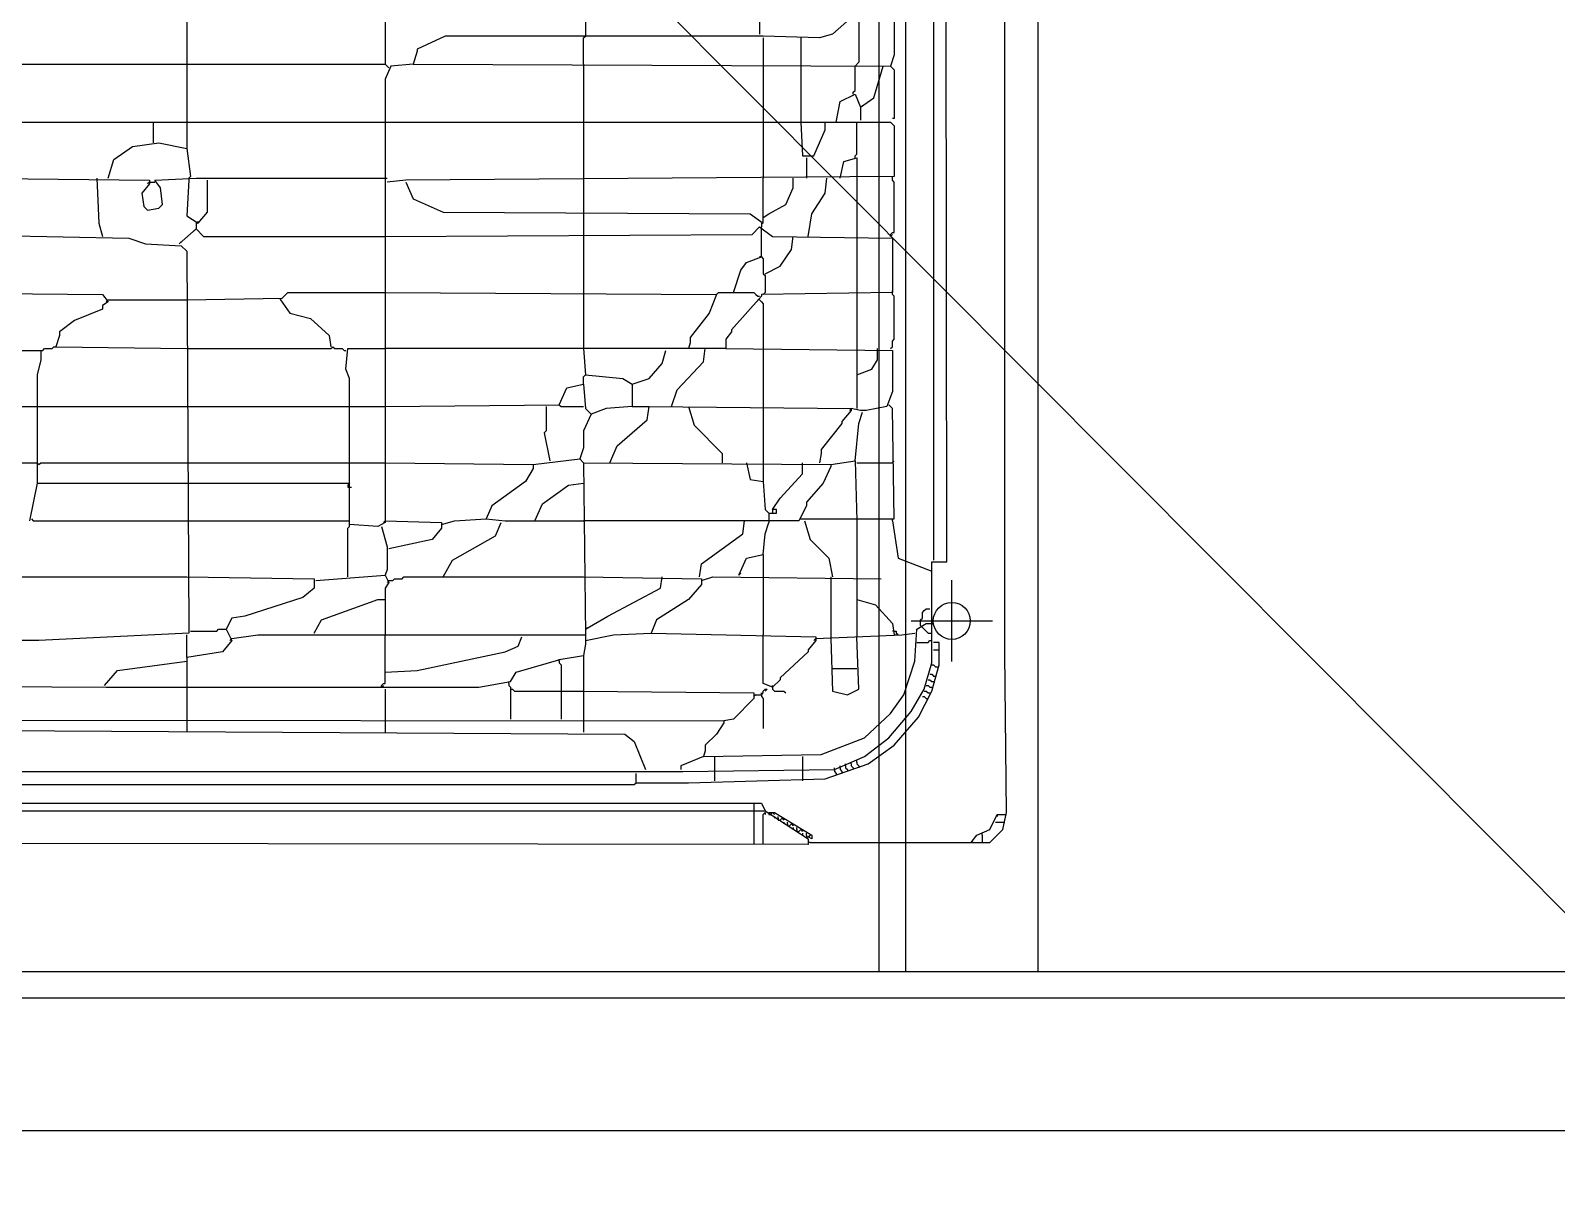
# Model space of a CAD drawing. Extents: x 4511820 to 5180432, y -1526536 to -944957.
# Drawn here: x 5147724 to 5148300, y -1028993 to -1028558 of the extents above; entities that cross this region are included whole.
import ezdxf

# ---------------------------------------------------------------- set-up
doc = ezdxf.new("R2010")
doc.units = 0
doc.header["$MEASUREMENT"] = 0
doc.layers.add('POZEMOK', color=7, linetype='CONTINUOUS')
doc.layers.add('ZZ-chladenie', color=133, linetype='CONTINUOUS')

msp = doc.modelspace()

# ---------------------------------------------------------------- linework, layer by layer
at = {"layer": 'POZEMOK'}
msp.add_line((5149565.898, -1030158.886), (5143002.5, -1023568.172), dxfattribs=at)
at = {"layer": 'ZZ-chladenie'}
for p, q in [((5148044.716, -1028913.604), (5148044.716, -1026664.74)), ((5148054.716, -1028913.604), (5148054.716, -1026664.74)), ((5148104.716, -1028913.604), (5148104.716, -1026664.74)), ((5148092.09, -1028790.602), (5148092.09, -1028006.265)), ((5148065.239, -1028103.778), (5148065.239, -1028758.098)), ((5148070.185, -1028758.805), (5148069.479, -1028103.071)), ((5147783.302, -1028550.355), (5147783.302, -1028570.847)), ((5147858.203, -1028550.355), (5147858.203, -1028570.847)), ((5147999.524, -1028550.355), (5147999.524, -1028559.541)), ((5147933.809, -1028551.061), (5147933.809, -1028560.248)), ((5148033.441, -1028553.888), (5148027.082, -1028559.541)), ((5148036.975, -1028553.888), (5148036.975, -1028570.14)), ((5148050.4, -1028551.061), (5148050.4, -1028567.314)), ((5147880.814, -1028560.248), (5147870.214, -1028565.194)), ((5148000.937, -1028560.248), (5147880.814, -1028560.248)), ((5147933.103, -1028560.954), (5147933.809, -1028560.248)), ((5147933.103, -1028570.847), (5147933.103, -1028560.954)), ((5148022.136, -1028560.954), (5148000.937, -1028560.248)), ((5148000.937, -1028560.954), (5148000.937, -1028570.847)), ((5148015.07, -1028560.954), (5148015.07, -1028570.847)), ((5148027.082, -1028559.541), (5148022.136, -1028560.954)), ((5147870.214, -1028565.9), (5147868.801, -1028570.847)), ((5147870.214, -1028565.194), (5147870.214, -1028565.9)), ((5148050.4, -1028567.314), (5148048.987, -1028571.553)), ((5147632.794, -1028570.847), (5147858.203, -1028570.847)), ((5147783.302, -1028570.847), (5147783.302, -1028592.752)), ((5147858.203, -1028570.847), (5147858.909, -1028571.553)), ((5147860.322, -1028571.553), (5147858.203, -1028576.5)), ((5147858.909, -1028571.553), (5147859.616, -1028572.26)), ((5147868.801, -1028570.847), (5147860.322, -1028571.553)), ((5147868.801, -1028570.847), (5148048.987, -1028571.553)), ((5147933.103, -1028570.847), (5147933.103, -1028592.752)), ((5148000.937, -1028570.847), (5148000.937, -1028592.752)), ((5148015.07, -1028570.847), (5148015.07, -1028592.752)), ((5148036.975, -1028570.14), (5148035.561, -1028571.553)), ((5148035.561, -1028580.739), (5148035.561, -1028571.553)), ((5148042.627, -1028583.566), (5148046.161, -1028571.553)), ((5148048.987, -1028571.553), (5148050.4, -1028572.966)), ((5148050.4, -1028572.966), (5148050.4, -1028591.338)), ((5147858.203, -1028576.5), (5147858.203, -1028743.966)), ((5148028.495, -1028592.752), (5148029.909, -1028584.979)), ((5148029.909, -1028584.979), (5148035.561, -1028582.152)), ((5148034.855, -1028581.446), (5148035.561, -1028580.739)), ((5148034.855, -1028582.152), (5148034.855, -1028581.446)), ((5148035.561, -1028582.152), (5148037.681, -1028587.099)), ((5148037.681, -1028587.099), (5148042.627, -1028583.566)), ((5148037.681, -1028587.099), (5148038.388, -1028586.392)), ((5148037.681, -1028587.099), (5148037.681, -1028592.045)), ((5148050.4, -1028591.338), (5148049.693, -1028591.338)), ((5147685.79, -1028592.752), (5147858.203, -1028592.752)), ((5147770.583, -1028592.752), (5147770.583, -1028600.525)), ((5147783.302, -1028592.752), (5147783.302, -1028602.644)), ((5147858.203, -1028592.752), (5148048.987, -1028592.752)), ((5147933.103, -1028592.752), (5147933.103, -1028613.95)), ((5148000.937, -1028592.752), (5148000.937, -1028613.95)), ((5148015.07, -1028592.752), (5148015.776, -1028605.47)), ((5148020.016, -1028605.47), (5148024.255, -1028595.578)), ((5148024.255, -1028595.578), (5148024.255, -1028592.752)), ((5148036.268, -1028604.764), (5148036.268, -1028592.752)), ((5148048.987, -1028592.752), (5148050.4, -1028594.165)), ((5148050.4, -1028594.165), (5148050.4, -1028613.243)), ((5147755.744, -1028606.884), (5147762.81, -1028601.938)), ((5147762.81, -1028601.938), (5147772.703, -1028600.525)), ((5147772.703, -1028600.525), (5147783.302, -1028602.644)), ((5147783.302, -1028602.644), (5147784.715, -1028613.243)), ((5147753.624, -1028613.95), (5147755.744, -1028606.884)), ((5148015.776, -1028605.47), (5148020.016, -1028605.47)), ((5148017.189, -1028606.177), (5148017.189, -1028613.95)), ((5148029.909, -1028613.95), (5148031.322, -1028607.591)), ((5148031.322, -1028607.591), (5148036.268, -1028606.177)), ((5148035.561, -1028605.47), (5148036.268, -1028604.764)), ((5148035.561, -1028606.177), (5148035.561, -1028605.47)), ((5148036.268, -1028606.177), (5148036.268, -1028613.95)), ((5147708.401, -1028613.95), (5147769.169, -1028614.657)), ((5147749.385, -1028613.95), (5147750.091, -1028630.909)), ((5147771.289, -1028614.657), (5147786.835, -1028613.95)), ((5147784.715, -1028613.243), (5147784.008, -1028613.95)), ((5147784.008, -1028613.95), (5147784.008, -1028614.657)), ((5147786.835, -1028613.95), (5147858.909, -1028613.95)), ((5148050.4, -1028613.243), (5147865.975, -1028614.657)), ((5147933.103, -1028613.95), (5147933.103, -1028627.375)), ((5148000.937, -1028630.909), (5148000.937, -1028613.95)), ((5148012.243, -1028617.483), (5148012.243, -1028613.95)), ((5148024.255, -1028619.603), (5148024.962, -1028613.95)), ((5148036.268, -1028613.95), (5148036.268, -1028635.855)), ((5148049.693, -1028613.95), (5148049.693, -1028613.243)), ((5148049.693, -1028614.657), (5148049.693, -1028613.95)), ((5147769.169, -1028616.07), (5147766.343, -1028619.603)), ((5147766.343, -1028619.603), (5147767.05, -1028624.549)), ((5147769.169, -1028615.363), (5147768.463, -1028616.07)), ((5147769.169, -1028614.657), (5147769.169, -1028616.07)), ((5147769.169, -1028615.363), (5147771.289, -1028615.363)), ((5147773.409, -1028617.483), (5147771.289, -1028614.657)), ((5147774.116, -1028623.843), (5147773.409, -1028617.483)), ((5147784.008, -1028614.657), (5147783.302, -1028628.082)), ((5147791.074, -1028626.669), (5147791.074, -1028614.657)), ((5147865.975, -1028614.657), (5147858.909, -1028615.363)), ((5147865.975, -1028615.363), (5147868.801, -1028621.722)), ((5148009.417, -1028623.843), (5148012.243, -1028617.483)), ((5148019.309, -1028627.375), (5148024.255, -1028619.603)), ((5148050.4, -1028615.363), (5148049.693, -1028614.657)), ((5148050.4, -1028634.442), (5148050.4, -1028615.363)), ((5147767.05, -1028624.549), (5147768.463, -1028625.962)), ((5147768.463, -1028625.962), (5147772.703, -1028625.256)), ((5147772.703, -1028625.256), (5147774.116, -1028623.843)), ((5147868.801, -1028621.722), (5147880.107, -1028626.669)), ((5148003.057, -1028627.375), (5148009.417, -1028623.843)), ((5147750.091, -1028630.909), (5147751.504, -1028635.855)), ((5147783.302, -1028628.082), (5147787.542, -1028630.909)), ((5147786.835, -1028630.909), (5147787.542, -1028630.202)), ((5147786.835, -1028630.909), (5147786.835, -1028633.028)), ((5147787.542, -1028630.909), (5147791.074, -1028626.669)), ((5147880.107, -1028626.669), (5147995.991, -1028627.375)), ((5147933.103, -1028627.375), (5147933.103, -1028635.855)), ((5147995.991, -1028627.375), (5148000.937, -1028630.909)), ((5148000.231, -1028630.909), (5148000.231, -1028632.322)), ((5148000.937, -1028628.788), (5148003.057, -1028627.375)), ((5148017.896, -1028635.855), (5148019.309, -1028627.375)), ((5147692.855, -1028635.148), (5147761.397, -1028636.561)), ((5147761.397, -1028636.561), (5147767.756, -1028638.681)), ((5147780.476, -1028638.681), (5147786.835, -1028633.028)), ((5147786.835, -1028633.028), (5147786.128, -1028633.735)), ((5147786.835, -1028633.028), (5147789.661, -1028635.855)), ((5147789.661, -1028635.855), (5147858.203, -1028635.855)), ((5147858.203, -1028635.855), (5147996.698, -1028635.148)), ((5147933.103, -1028635.855), (5147933.103, -1028657.053)), ((5147996.698, -1028635.148), (5147999.524, -1028632.322)), ((5147999.524, -1028632.322), (5148004.47, -1028635.855)), ((5148000.231, -1028643.627), (5148000.231, -1028632.322)), ((5148004.47, -1028635.855), (5148049.693, -1028636.561)), ((5148011.536, -1028640.801), (5148012.243, -1028635.855)), ((5148036.268, -1028635.855), (5148036.268, -1028657.053)), ((5148048.987, -1028635.148), (5148049.693, -1028634.442)), ((5148048.987, -1028635.855), (5148049.693, -1028635.148)), ((5148048.987, -1028635.855), (5148048.987, -1028635.148)), ((5148049.693, -1028634.442), (5148050.4, -1028634.442)), ((5148049.693, -1028636.561), (5148049.693, -1028657.053)), ((5147767.756, -1028638.681), (5147781.182, -1028639.388)), ((5147780.476, -1028638.681), (5147781.182, -1028637.975)), ((5147781.182, -1028639.388), (5147783.302, -1028641.508)), ((5147783.302, -1028641.508), (5147784.008, -1028784.242)), ((5148007.297, -1028647.161), (5148011.536, -1028640.801)), ((5147989.632, -1028657.053), (5147992.458, -1028648.574)), ((5147992.458, -1028648.574), (5147994.578, -1028645.747)), ((5147994.578, -1028645.747), (5148000.231, -1028643.627)), ((5148000.231, -1028643.627), (5147999.524, -1028643.627)), ((5148000.231, -1028643.627), (5148000.937, -1028644.334)), ((5148000.937, -1028644.334), (5148000.937, -1028649.987)), ((5148001.644, -1028649.987), (5148007.297, -1028647.161)), ((5148000.937, -1028649.987), (5148001.644, -1028650.693)), ((5148001.644, -1028650.693), (5148001.644, -1028657.053)), ((5147673.777, -1028657.053), (5147751.504, -1028657.76)), ((5147751.504, -1028657.76), (5147753.624, -1028660.586)), ((5147753.624, -1028659.879), (5147752.917, -1028660.586)), ((5147753.624, -1028659.879), (5147783.302, -1028659.879)), ((5147783.302, -1028659.879), (5147819.339, -1028659.173)), ((5147818.632, -1028659.879), (5147818.632, -1028659.173)), ((5147818.632, -1028659.879), (5147822.165, -1028664.826)), ((5147819.339, -1028659.173), (5147821.459, -1028657.053)), ((5147821.459, -1028657.053), (5147858.203, -1028657.053)), ((5147858.203, -1028657.053), (5147983.272, -1028657.76)), ((5147933.103, -1028657.053), (5147933.103, -1028678.252)), ((5147983.272, -1028657.76), (5147980.446, -1028664.826)), ((5147983.272, -1028657.76), (5147983.979, -1028657.053)), ((5147983.979, -1028657.053), (5147997.405, -1028657.053)), ((5148000.231, -1028658.466), (5147988.925, -1028671.185)), ((5147997.405, -1028657.053), (5147998.111, -1028657.76)), ((5147998.111, -1028657.76), (5147998.818, -1028658.466)), ((5147998.818, -1028658.466), (5147999.524, -1028658.466)), ((5147999.524, -1028659.879), (5147998.818, -1028659.879)), ((5147999.524, -1028659.879), (5148000.231, -1028660.586)), ((5148049.693, -1028657.053), (5148000.231, -1028657.76)), ((5148000.231, -1028657.76), (5148000.231, -1028658.466)), ((5148001.644, -1028657.053), (5148000.937, -1028657.76)), ((5148036.268, -1028657.053), (5148036.268, -1028678.252)), ((5148049.693, -1028657.053), (5148049.693, -1028656.347)), ((5148049.693, -1028657.76), (5148049.693, -1028657.053)), ((5148050.4, -1028658.466), (5148049.693, -1028657.76)), ((5148050.4, -1028674.718), (5148050.4, -1028658.466)), ((5147751.504, -1028663.413), (5147740.905, -1028667.652)), ((5147753.624, -1028660.586), (5147751.504, -1028662)), ((5147751.504, -1028662), (5147751.504, -1028663.413)), ((5147822.165, -1028664.826), (5147829.938, -1028666.945)), ((5147980.446, -1028664.826), (5147973.38, -1028674.012)), ((5148000.231, -1028660.586), (5148000.937, -1028661.293)), ((5148000.937, -1028661.293), (5148000.937, -1028678.252)), ((5147740.905, -1028667.652), (5147735.252, -1028671.892)), ((5147735.252, -1028671.892), (5147735.252, -1028673.305)), ((5147829.938, -1028666.945), (5147837.004, -1028673.305)), ((5147988.925, -1028671.892), (5147986.805, -1028674.718)), ((5147988.925, -1028671.185), (5147988.925, -1028671.892)), ((5147732.426, -1028678.252), (5147733.133, -1028677.545)), ((5147733.133, -1028677.545), (5147733.839, -1028677.545)), ((5147735.252, -1028673.305), (5147733.839, -1028677.545)), ((5147733.839, -1028677.545), (5147783.302, -1028678.252)), ((5147837.004, -1028673.305), (5147837.711, -1028677.545)), ((5147837.711, -1028678.252), (5147838.417, -1028677.545)), ((5147838.417, -1028677.545), (5147839.124, -1028678.252)), ((5147973.38, -1028676.131), (5147972.673, -1028678.252)), ((5147973.38, -1028674.012), (5147973.38, -1028676.131)), ((5147986.805, -1028674.718), (5147986.805, -1028678.252)), ((5148048.987, -1028678.252), (5148049.693, -1028677.545)), ((5148049.693, -1028675.425), (5148050.4, -1028674.718)), ((5148049.693, -1028677.545), (5148049.693, -1028675.425)), ((5147379.827, -1028678.252), (5147728.186, -1028678.958)), ((5147728.186, -1028682.491), (5147726.773, -1028688.144)), ((5147728.186, -1028678.958), (5147728.893, -1028678.958)), ((5147728.186, -1028678.958), (5147728.186, -1028682.491)), ((5147728.893, -1028678.958), (5147729.599, -1028678.252)), ((5147729.599, -1028678.252), (5147732.426, -1028678.252)), ((5147783.302, -1028678.252), (5147837.711, -1028678.252)), ((5147839.124, -1028678.252), (5147841.95, -1028678.252)), ((5147841.95, -1028678.252), (5147842.657, -1028678.958)), ((5147842.657, -1028678.958), (5147843.364, -1028678.958)), ((5147843.364, -1028686.024), (5147844.07, -1028678.252)), ((5147844.07, -1028678.252), (5147858.203, -1028678.252)), ((5147986.805, -1028678.252), (5147858.203, -1028678.252)), ((5147933.103, -1028678.252), (5147933.809, -1028688.144)), ((5147962.78, -1028683.904), (5147964.193, -1028678.958)), ((5147968.434, -1028693.797), (5147978.326, -1028683.197)), ((5147978.326, -1028683.197), (5147979.032, -1028678.252)), ((5147986.805, -1028678.252), (5148049.693, -1028678.958)), ((5148000.937, -1028678.252), (5148000.937, -1028700.156)), ((5148036.268, -1028678.252), (5148036.268, -1028700.863)), ((5148041.92, -1028686.024), (5148044.041, -1028682.491)), ((5148044.041, -1028682.491), (5148044.041, -1028678.252)), ((5148049.693, -1028678.958), (5148049.693, -1028694.504)), ((5147726.773, -1028688.144), (5147726.773, -1028729.127)), ((5147844.777, -1028689.557), (5147843.364, -1028686.024)), ((5147933.103, -1028688.85), (5147933.809, -1028688.144)), ((5147933.103, -1028691.677), (5147933.103, -1028688.85)), ((5147933.809, -1028688.144), (5147947.941, -1028689.557)), ((5147957.834, -1028689.557), (5147962.78, -1028683.904)), ((5148036.268, -1028688.144), (5148041.92, -1028686.024)), ((5147844.777, -1028744.672), (5147844.777, -1028689.557)), ((5147923.917, -1028699.45), (5147926.743, -1028693.09)), ((5147926.743, -1028693.09), (5147933.103, -1028691.677)), ((5147933.103, -1028691.677), (5147933.809, -1028700.863)), ((5147947.941, -1028689.557), (5147951.475, -1028691.677)), ((5147951.475, -1028691.677), (5147957.834, -1028689.557)), ((5147951.475, -1028691.677), (5147951.475, -1028700.156)), ((5147966.314, -1028700.156), (5147968.434, -1028693.797)), ((5148049.693, -1028694.504), (5148047.574, -1028700.156)), ((5147708.401, -1028700.156), (5147726.773, -1028700.156)), ((5147726.773, -1028700.156), (5147783.302, -1028700.156)), ((5147783.302, -1028700.156), (5147844.777, -1028700.156)), ((5147844.777, -1028700.156), (5147858.203, -1028700.156)), ((5147858.203, -1028700.156), (5147923.917, -1028699.45)), ((5147918.971, -1028700.156), (5147918.971, -1028709.342)), ((5147923.917, -1028699.45), (5147924.623, -1028700.156)), ((5147924.623, -1028700.156), (5147933.103, -1028700.156)), ((5147951.475, -1028700.156), (5147941.582, -1028700.863)), ((5147951.475, -1028700.156), (5147957.834, -1028700.156)), ((5147957.127, -1028705.102), (5147957.834, -1028700.156)), ((5147957.834, -1028700.156), (5148034.148, -1028700.863)), ((5147972.673, -1028700.156), (5147974.793, -1028707.222)), ((5148000.937, -1028700.156), (5148000.937, -1028721.354)), ((5148047.574, -1028700.156), (5148039.801, -1028701.57)), ((5148049.693, -1028700.863), (5148048.28, -1028699.45)), ((5147935.93, -1028702.983), (5147933.103, -1028709.342)), ((5147933.809, -1028700.863), (5147935.93, -1028702.983)), ((5147941.582, -1028700.863), (5147935.93, -1028702.983)), ((5147945.822, -1028714.995), (5147957.127, -1028705.102)), ((5148030.615, -1028706.515), (5148022.842, -1028716.408)), ((5148034.148, -1028701.57), (5148030.615, -1028705.809)), ((5148030.615, -1028705.809), (5148030.615, -1028706.515)), ((5148034.148, -1028700.863), (5148033.441, -1028701.57)), ((5148037.681, -1028701.57), (5148034.148, -1028700.863)), ((5148034.148, -1028700.863), (5148034.148, -1028701.57)), ((5148035.561, -1028720.648), (5148036.975, -1028706.515)), ((5148036.975, -1028706.515), (5148038.388, -1028702.276)), ((5148039.801, -1028701.57), (5148037.681, -1028701.57)), ((5148050.4, -1028742.553), (5148049.693, -1028700.863)), ((5147918.971, -1028709.342), (5147918.264, -1028710.049)), ((5147918.264, -1028710.049), (5147920.384, -1028720.648)), ((5147933.103, -1028709.342), (5147933.103, -1028715.702)), ((5147974.793, -1028707.222), (5147985.392, -1028717.822)), ((5147933.103, -1028715.702), (5147931.69, -1028719.941)), ((5147942.996, -1028721.354), (5147945.822, -1028714.995)), ((5147985.392, -1028717.822), (5147985.392, -1028721.354)), ((5148022.842, -1028717.822), (5148022.136, -1028721.354)), ((5148022.842, -1028716.408), (5148022.842, -1028717.822)), ((5147706.988, -1028721.354), (5147726.773, -1028721.354)), ((5147726.773, -1028721.354), (5147727.48, -1028722.061)), ((5147727.48, -1028722.061), (5147728.186, -1028721.354)), ((5147728.186, -1028721.354), (5147783.302, -1028721.354)), ((5147783.302, -1028721.354), (5147844.777, -1028721.354)), ((5147844.777, -1028721.354), (5147858.203, -1028721.354)), ((5147858.203, -1028721.354), (5147914.025, -1028722.061)), ((5147914.025, -1028723.474), (5147911.198, -1028728.42)), ((5147914.025, -1028722.061), (5147931.69, -1028719.941)), ((5147914.025, -1028722.061), (5147914.025, -1028723.474)), ((5147931.69, -1028719.941), (5147933.103, -1028721.354)), ((5147933.103, -1028721.354), (5148026.375, -1028722.061)), ((5147933.103, -1028721.354), (5147933.809, -1028786.363)), ((5147994.578, -1028721.354), (5147995.991, -1028727.714)), ((5148000.937, -1028721.354), (5148000.937, -1028728.42)), ((5148015.776, -1028725.594), (5148015.776, -1028721.354)), ((5148026.375, -1028722.768), (5148023.549, -1028729.127)), ((5148026.375, -1028722.061), (5148035.561, -1028720.648)), ((5148026.375, -1028722.061), (5148026.375, -1028722.768)), ((5148035.561, -1028720.648), (5148036.268, -1028743.259)), ((5148036.268, -1028721.354), (5148049.693, -1028721.354)), ((5148049.693, -1028721.354), (5148050.4, -1028720.648)), ((5147726.773, -1028729.127), (5147723.946, -1028743.259)), ((5147726.773, -1028729.127), (5147783.302, -1028729.127)), ((5147783.302, -1028729.127), (5147844.777, -1028729.127)), ((5147844.777, -1028729.127), (5147844.07, -1028729.834)), ((5147911.198, -1028728.42), (5147898.479, -1028737.606)), ((5147927.45, -1028729.834), (5147933.103, -1028729.127)), ((5147995.991, -1028727.714), (5148000.937, -1028728.42)), ((5148000.937, -1028728.42), (5148001.644, -1028739.02)), ((5148007.297, -1028734.78), (5148015.776, -1028725.594)), ((5148023.549, -1028729.127), (5148017.189, -1028736.193)), ((5147844.07, -1028729.834), (5147844.07, -1028730.54)), ((5147844.07, -1028730.54), (5147844.777, -1028730.54)), ((5147844.777, -1028730.54), (5147845.483, -1028730.54)), ((5147917.557, -1028736.9), (5147927.45, -1028729.834)), ((5148004.47, -1028739.02), (5148007.297, -1028734.78)), ((5147898.479, -1028737.606), (5147896.359, -1028742.553)), ((5147914.731, -1028743.259), (5147917.557, -1028736.9)), ((5148001.644, -1028739.02), (5148003.057, -1028740.433)), ((5148003.057, -1028740.433), (5148005.884, -1028740.433)), ((5148003.057, -1028740.433), (5148003.057, -1028743.966)), ((5148004.47, -1028739.02), (5148004.47, -1028740.433)), ((5148005.884, -1028739.02), (5148004.47, -1028739.02)), ((5148005.884, -1028740.433), (5148005.884, -1028739.02)), ((5148017.189, -1028737.606), (5148014.363, -1028743.259)), ((5148017.189, -1028736.193), (5148017.189, -1028737.606)), ((5147724.653, -1028742.553), (5147725.36, -1028743.259)), ((5147725.36, -1028743.259), (5147783.302, -1028743.259)), ((5147783.302, -1028743.259), (5147844.777, -1028743.259)), ((5147844.07, -1028746.086), (5147844.777, -1028745.379)), ((5147844.07, -1028764.458), (5147844.07, -1028746.086)), ((5147844.777, -1028745.379), (5147844.777, -1028744.672)), ((5147855.376, -1028745.379), (5147844.777, -1028744.672)), ((5147858.203, -1028743.966), (5147855.376, -1028745.379)), ((5147856.789, -1028745.379), (5147858.909, -1028753.152)), ((5147858.203, -1028743.259), (5147857.496, -1028743.966)), ((5147858.203, -1028743.259), (5147879.4, -1028743.966)), ((5147879.4, -1028746.086), (5147875.868, -1028750.326)), ((5147879.4, -1028744.672), (5147884.347, -1028743.259)), ((5147879.4, -1028743.966), (5147879.4, -1028746.086)), ((5147884.347, -1028743.259), (5147896.359, -1028742.553)), ((5147896.359, -1028742.553), (5147903.425, -1028743.259)), ((5147899.892, -1028748.913), (5147902.012, -1028743.966)), ((5147903.425, -1028743.259), (5147933.103, -1028743.259)), ((5148014.363, -1028743.259), (5147933.103, -1028743.259)), ((5147993.165, -1028748.206), (5147993.871, -1028743.259)), ((5148001.644, -1028748.206), (5148003.057, -1028743.966)), ((5148015.07, -1028742.553), (5148050.4, -1028742.553)), ((5148016.483, -1028743.259), (5148018.602, -1028750.326)), ((5148036.268, -1028743.259), (5148036.268, -1028764.458)), ((5148049.693, -1028743.259), (5148049.693, -1028742.553)), ((5148049.693, -1028743.259), (5148051.814, -1028757.392)), ((5147875.868, -1028750.326), (5147859.616, -1028753.858)), ((5147883.64, -1028758.098), (5147899.892, -1028748.913)), ((5147977.619, -1028759.511), (5147993.165, -1028748.206)), ((5148000.937, -1028755.979), (5148001.644, -1028748.206)), ((5148018.602, -1028750.326), (5148025.669, -1028757.392)), ((5147858.909, -1028753.152), (5147858.909, -1028761.631)), ((5147880.107, -1028764.458), (5147883.64, -1028758.098)), ((5147991.752, -1028763.751), (5147994.578, -1028757.392)), ((5147994.578, -1028757.392), (5148000.937, -1028755.979)), ((5148000.937, -1028755.979), (5148000.937, -1028764.458)), ((5148025.669, -1028757.392), (5148027.082, -1028764.458)), ((5148051.814, -1028757.392), (5148064.532, -1028762.338)), ((5147832.057, -1028765.871), (5147858.203, -1028763.751)), ((5147858.909, -1028761.631), (5147858.203, -1028763.751)), ((5147858.203, -1028763.751), (5147859.616, -1028766.578)), ((5147976.913, -1028764.458), (5147977.619, -1028759.511)), ((5147991.752, -1028763.751), (5147992.458, -1028763.045)), ((5148064.532, -1028777.177), (5148064.532, -1028758.805)), ((5148064.532, -1028758.805), (5148066.652, -1028758.805)), ((5148066.652, -1028758.805), (5148070.185, -1028758.805)), ((5147708.401, -1028764.458), (5147783.302, -1028764.458)), ((5147783.302, -1028764.458), (5147831.351, -1028765.164)), ((5147831.351, -1028768.697), (5147827.112, -1028772.231)), ((5147831.351, -1028765.164), (5147831.351, -1028768.697)), ((5147859.616, -1028766.578), (5147858.203, -1028768.697)), ((5147858.203, -1028768.697), (5147858.203, -1028772.937)), ((5147859.616, -1028765.871), (5147858.909, -1028766.578)), ((5147859.616, -1028765.871), (5147861.029, -1028765.871)), ((5147861.029, -1028765.871), (5147861.735, -1028765.164)), ((5147861.735, -1028765.164), (5147864.562, -1028765.164)), ((5147864.562, -1028765.164), (5147865.269, -1028764.458)), ((5147865.269, -1028764.458), (5147933.103, -1028764.458)), ((5147933.103, -1028764.458), (5147977.619, -1028765.164)), ((5147942.289, -1028779.297), (5147962.074, -1028768.697)), ((5147962.074, -1028768.697), (5147962.78, -1028764.458)), ((5147977.619, -1028767.284), (5147972.673, -1028772.937)), ((5147977.619, -1028765.871), (5147981.859, -1028764.458)), ((5147977.619, -1028765.164), (5147977.619, -1028767.284)), ((5147981.859, -1028764.458), (5148045.454, -1028765.164)), ((5148000.937, -1028764.458), (5148000.937, -1028786.363)), ((5148026.375, -1028764.458), (5148026.375, -1028787.776)), ((5148036.268, -1028764.458), (5148036.268, -1028787.07)), ((5148072.094, -1028796.412), (5148072.094, -1028765.75)), ((5147827.112, -1028772.231), (5147805.207, -1028779.297)), ((5147834.178, -1028780.71), (5147855.376, -1028772.937)), ((5147855.376, -1028772.937), (5147858.203, -1028772.937)), ((5147858.203, -1028772.937), (5147858.203, -1028786.363)), ((5147972.673, -1028772.937), (5147960.661, -1028780.71)), ((5148036.268, -1028772.937), (5148043.334, -1028775.057)), ((5148043.334, -1028775.057), (5148049.693, -1028782.123)), ((5147800.26, -1028780.003), (5147798.14, -1028784.242)), ((5147805.207, -1028779.297), (5147800.26, -1028780.003)), ((5147831.351, -1028785.656), (5147834.178, -1028780.71)), ((5147933.809, -1028784.242), (5147942.289, -1028779.297)), ((5147960.661, -1028780.71), (5147958.541, -1028785.656)), ((5148056.763, -1028781.081), (5148087.424, -1028781.081)), ((5148060.293, -1028780.71), (5148060.999, -1028780.003)), ((5148060.293, -1028782.829), (5148060.293, -1028780.71)), ((5148060.999, -1028777.883), (5148061.706, -1028777.177)), ((5148060.999, -1028780.003), (5148060.999, -1028777.883)), ((5148061.706, -1028777.177), (5148062.412, -1028776.47)), ((5148062.412, -1028776.47), (5148063.826, -1028776.47)), ((5148064.532, -1028796.962), (5148064.532, -1028777.177)), ((5147784.008, -1028785.656), (5147727.48, -1028788.483)), ((5147783.302, -1028794.842), (5147783.302, -1028786.363)), ((5147784.008, -1028784.242), (5147784.008, -1028785.656)), ((5147784.715, -1028784.949), (5147794.607, -1028784.949)), ((5147794.607, -1028784.949), (5147795.314, -1028784.242)), ((5147795.314, -1028784.242), (5147798.14, -1028784.242)), ((5147798.14, -1028784.242), (5147800.26, -1028788.483)), ((5147800.26, -1028787.776), (5147810.153, -1028786.363)), ((5147810.153, -1028786.363), (5147909.784, -1028786.363)), ((5147858.203, -1028804.735), (5147858.203, -1028786.363)), ((5147908.371, -1028790.602), (5147909.784, -1028787.07)), ((5147909.784, -1028786.363), (5147933.809, -1028786.363)), ((5147933.809, -1028784.242), (5147934.516, -1028783.536)), ((5147933.809, -1028788.483), (5147944.409, -1028786.363)), ((5147933.809, -1028786.363), (5147933.809, -1028789.896)), ((5147944.409, -1028786.363), (5147958.541, -1028785.656)), ((5147958.541, -1028785.656), (5148020.723, -1028787.07)), ((5148000.937, -1028804.735), (5148000.937, -1028786.363)), ((5148020.723, -1028787.776), (5148053.227, -1028786.363)), ((5148020.723, -1028787.07), (5148020.723, -1028788.483)), ((5148036.975, -1028806.854), (5148036.268, -1028787.07)), ((5148049.693, -1028782.123), (5148050.4, -1028786.363)), ((5148050.4, -1028784.949), (5148049.693, -1028784.949)), ((5148050.4, -1028784.949), (5148051.107, -1028784.949)), ((5148050.4, -1028786.363), (5148051.814, -1028786.363)), ((5148051.107, -1028784.949), (5148051.107, -1028785.656)), ((5148051.814, -1028786.363), (5148051.107, -1028785.656)), ((5148053.227, -1028786.363), (5148058.173, -1028785.656)), ((5148058.173, -1028796.255), (5148058.879, -1028784.242)), ((5148058.879, -1028784.242), (5148062.412, -1028782.123)), ((5148060.293, -1028782.829), (5148060.999, -1028783.536)), ((5148060.999, -1028783.536), (5148061.706, -1028784.242)), ((5148061.706, -1028784.242), (5148062.412, -1028784.949)), ((5148062.412, -1028782.123), (5148065.239, -1028782.123)), ((5148062.412, -1028784.949), (5148063.119, -1028785.656)), ((5148063.119, -1028785.656), (5148064.532, -1028785.656)), ((5147727.48, -1028788.483), (5147676.603, -1028788.483)), ((5147796.727, -1028792.722), (5147783.302, -1028794.842)), ((5147800.26, -1028788.483), (5147796.727, -1028792.722)), ((5147800.26, -1028787.776), (5147799.554, -1028788.483)), ((5147870.214, -1028799.788), (5147903.425, -1028792.722)), ((5147903.425, -1028792.722), (5147908.371, -1028790.602)), ((5147933.809, -1028789.896), (5147933.103, -1028794.136)), ((5148017.896, -1028792.722), (5148007.297, -1028802.615)), ((5148020.723, -1028788.483), (5148017.896, -1028792.015)), ((5148017.896, -1028792.015), (5148017.896, -1028792.722)), ((5148020.723, -1028787.776), (5148020.016, -1028788.483)), ((5148026.375, -1028787.776), (5148027.082, -1028807.561)), ((5148058.879, -1028789.189), (5148063.119, -1028789.189)), ((5148063.119, -1028789.189), (5148063.826, -1028788.483)), ((5148063.826, -1028788.483), (5148064.532, -1028788.483)), ((5148067.359, -1028789.189), (5148065.239, -1028789.189)), ((5148065.239, -1028792.015), (5148067.359, -1028792.015)), ((5148067.359, -1028797.668), (5148067.359, -1028789.189)), ((5148092.09, -1028793.429), (5148092.09, -1028790.602)), ((5147757.157, -1028799.788), (5147783.302, -1028796.255)), ((5147783.302, -1028794.842), (5147783.302, -1028796.255)), ((5147783.302, -1028796.255), (5147783.302, -1028806.854)), ((5147907.665, -1028800.495), (5147924.623, -1028795.549)), ((5147923.917, -1028796.255), (5147923.917, -1028795.549)), ((5147923.917, -1028796.255), (5147923.917, -1028796.962)), ((5147923.917, -1028796.962), (5147924.623, -1028797.668)), ((5147924.623, -1028795.549), (5147933.103, -1028794.136)), ((5147924.623, -1028797.668), (5147924.623, -1028807.561)), ((5147933.103, -1028794.136), (5147933.103, -1028818.16)), ((5148053.933, -1028808.974), (5148058.173, -1028796.255)), ((5148061.706, -1028806.854), (5148064.532, -1028796.962)), ((5148064.532, -1028797.668), (5148065.239, -1028797.668)), ((5148064.532, -1028807.561), (5148067.359, -1028797.668)), ((5148065.239, -1028797.668), (5148065.945, -1028798.375)), ((5148065.945, -1028798.375), (5148066.652, -1028798.375)), ((5148092.797, -1028853.49), (5148092.09, -1028793.429)), ((5147752.211, -1028805.441), (5147757.157, -1028799.788)), ((5147858.203, -1028800.495), (5147870.214, -1028799.788)), ((5147893.533, -1028806.148), (5147905.545, -1028804.028)), ((5147904.839, -1028804.735), (5147904.839, -1028804.028)), ((5147905.545, -1028804.028), (5147907.665, -1028800.495)), ((5148007.297, -1028803.321), (5148004.47, -1028806.148)), ((5148007.297, -1028802.615), (5148007.297, -1028803.321)), ((5148027.082, -1028799.081), (5148036.268, -1028799.081)), ((5148063.119, -1028803.321), (5148063.826, -1028803.321)), ((5148063.826, -1028801.201), (5148064.532, -1028801.201)), ((5148063.826, -1028803.321), (5148064.532, -1028804.028)), ((5148064.532, -1028801.201), (5148065.239, -1028801.908)), ((5148064.532, -1028804.028), (5148065.239, -1028804.028)), ((5148065.239, -1028801.908), (5148065.945, -1028801.908)), ((5147666.711, -1028805.441), (5147752.917, -1028806.148)), ((5147752.211, -1028805.441), (5147752.917, -1028804.735)), ((5147752.917, -1028806.148), (5147893.533, -1028806.148)), ((5147783.302, -1028806.854), (5147783.302, -1028818.16)), ((5147856.789, -1028805.441), (5147857.496, -1028804.735)), ((5147856.789, -1028806.148), (5147857.496, -1028805.441)), ((5147856.789, -1028806.148), (5147856.789, -1028805.441)), ((5147857.496, -1028804.735), (5147858.203, -1028804.735)), ((5147858.203, -1028806.854), (5147858.203, -1028818.16)), ((5147904.839, -1028804.735), (5147904.839, -1028805.441)), ((5147904.839, -1028805.441), (5147905.545, -1028806.148)), ((5147905.545, -1028806.148), (5147905.545, -1028818.16)), ((5147905.545, -1028806.854), (5147906.252, -1028806.854)), ((5147906.252, -1028806.854), (5147906.958, -1028807.561)), ((5147906.958, -1028807.561), (5147933.103, -1028807.561)), ((5147924.623, -1028807.561), (5147924.623, -1028818.16)), ((5147933.103, -1028807.561), (5147997.405, -1028808.267)), ((5147997.405, -1028808.267), (5147997.405, -1028810.388)), ((5147998.111, -1028808.974), (5147997.405, -1028809.681)), ((5147998.111, -1028808.974), (5148000.231, -1028808.974)), ((5148000.231, -1028808.974), (5148000.231, -1028808.267)), ((5148000.231, -1028808.974), (5148000.937, -1028808.267)), ((5148000.231, -1028808.974), (5148000.231, -1028809.681)), ((5148000.231, -1028809.681), (5148000.937, -1028810.388)), ((5148004.47, -1028806.148), (5148000.937, -1028804.735)), ((5148000.937, -1028807.561), (5148001.644, -1028806.854)), ((5148000.937, -1028808.267), (5148000.937, -1028807.561)), ((5148001.644, -1028806.854), (5148002.35, -1028806.854)), ((5148002.35, -1028806.854), (5148001.644, -1028807.561)), ((5148004.47, -1028806.148), (5148004.47, -1028805.441)), ((5148004.47, -1028806.148), (5148004.47, -1028806.854)), ((5148004.47, -1028806.854), (5148005.177, -1028807.561)), ((5148005.177, -1028807.561), (5148008.71, -1028807.561)), ((5148008.71, -1028807.561), (5148009.417, -1028808.267)), ((5148027.082, -1028807.561), (5148032.735, -1028808.974)), ((5148032.735, -1028808.974), (5148036.975, -1028806.854)), ((5148048.987, -1028816.04), (5148053.933, -1028808.974)), ((5148056.759, -1028815.333), (5148061.706, -1028806.854)), ((5148059.586, -1028817.454), (5148064.532, -1028807.561)), ((5148060.999, -1028809.681), (5148061.706, -1028809.681)), ((5148061.706, -1028807.561), (5148062.412, -1028807.561)), ((5148061.706, -1028809.681), (5148062.412, -1028810.388)), ((5148062.412, -1028805.441), (5148063.119, -1028805.441)), ((5148062.412, -1028807.561), (5148063.119, -1028808.267)), ((5148063.119, -1028805.441), (5148063.826, -1028806.148)), ((5148063.119, -1028808.267), (5148063.826, -1028808.267)), ((5148063.826, -1028806.148), (5148064.532, -1028806.148)), ((5147997.405, -1028810.388), (5147989.632, -1028818.16)), ((5148000.937, -1028810.388), (5148000.937, -1028821.693)), ((5148048.28, -1028825.226), (5148056.759, -1028815.333)), ((5148062.412, -1028810.388), (5148063.119, -1028810.388)), ((5147426.464, -1028818.16), (5147986.098, -1028818.867)), ((5147783.302, -1028818.16), (5147783.302, -1028823.106)), ((5147858.203, -1028818.16), (5147858.203, -1028823.106)), ((5147933.103, -1028818.16), (5147933.103, -1028823.106)), ((5147986.098, -1028819.573), (5147983.272, -1028823.813)), ((5147989.632, -1028818.16), (5147986.098, -1028818.867)), ((5147986.098, -1028818.867), (5147986.098, -1028819.573)), ((5148039.094, -1028825.226), (5148048.987, -1028816.04)), ((5148050.4, -1028828.053), (5148059.586, -1028817.454)), ((5147708.401, -1028822.399), (5147948.648, -1028823.813)), ((5147948.648, -1028823.813), (5147952.182, -1028826.64)), ((5147952.182, -1028826.64), (5147956.421, -1028837.238)), ((5147983.272, -1028823.813), (5147979.032, -1028828.053)), ((5148022.842, -1028831.586), (5148039.094, -1028825.226)), ((5148039.094, -1028832.292), (5148048.28, -1028825.226)), ((5147978.326, -1028832.292), (5147969.847, -1028835.825)), ((5147979.032, -1028830.172), (5147978.326, -1028832.292)), ((5147978.326, -1028832.292), (5148022.842, -1028831.586)), ((5147979.032, -1028828.053), (5147979.032, -1028830.172)), ((5147982.566, -1028832.292), (5147982.566, -1028837.945)), ((5148015.776, -1028832.292), (5148015.776, -1028837.945)), ((5148027.789, -1028837.238), (5148039.094, -1028832.292)), ((5148040.507, -1028835.119), (5148050.4, -1028828.053)), ((5147461.088, -1028837.945), (5147956.421, -1028837.945)), ((5147952.888, -1028842.185), (5147952.888, -1028838.651)), ((5147956.421, -1028837.945), (5147970.553, -1028837.945)), ((5147969.847, -1028835.825), (5147969.847, -1028837.238)), ((5147970.553, -1028837.945), (5148027.789, -1028837.238)), ((5147982.566, -1028837.945), (5147982.566, -1028841.478)), ((5148015.776, -1028837.945), (5148015.776, -1028841.478)), ((5148024.255, -1028840.772), (5148040.507, -1028835.119)), ((5148027.789, -1028837.238), (5148027.789, -1028836.532)), ((5148027.789, -1028837.238), (5148027.789, -1028837.945)), ((5148027.789, -1028837.945), (5148028.495, -1028838.651)), ((5148028.495, -1028838.651), (5148028.495, -1028839.358)), ((5148029.909, -1028836.532), (5148029.909, -1028835.825)), ((5148029.909, -1028836.532), (5148029.909, -1028837.238)), ((5148029.909, -1028837.238), (5148030.615, -1028837.945)), ((5148030.615, -1028837.945), (5148030.615, -1028838.651)), ((5148032.028, -1028835.825), (5148032.028, -1028835.119)), ((5148032.028, -1028835.825), (5148032.028, -1028836.532)), ((5148032.028, -1028836.532), (5148032.735, -1028837.238)), ((5148032.735, -1028837.238), (5148032.735, -1028837.945)), ((5148034.148, -1028835.119), (5148034.148, -1028834.412)), ((5148034.148, -1028835.119), (5148034.148, -1028835.825)), ((5148034.148, -1028835.825), (5148034.855, -1028836.532)), ((5148034.855, -1028836.532), (5148034.855, -1028837.238)), ((5148036.268, -1028834.412), (5148036.268, -1028833.706)), ((5148036.268, -1028834.412), (5148036.268, -1028835.119)), ((5148036.268, -1028835.119), (5148036.975, -1028835.825)), ((5148036.975, -1028835.825), (5148036.975, -1028836.532)), ((5147463.914, -1028842.892), (5147952.182, -1028842.892)), ((5147952.182, -1028842.892), (5147952.888, -1028842.185)), ((5147952.888, -1028842.185), (5147972.673, -1028842.185)), ((5147972.673, -1028842.185), (5148024.255, -1028840.772)), ((5147415.865, -1028849.958), (5148000.231, -1028849.958)), ((5147997.405, -1028849.958), (5147997.405, -1028852.077)), ((5148000.231, -1028849.958), (5148001.644, -1028852.784)), ((5147413.038, -1028852.784), (5148001.644, -1028852.784)), ((5147997.405, -1028852.077), (5147997.405, -1028865.503)), ((5148000.937, -1028854.197), (5148001.644, -1028853.49)), ((5148000.937, -1028865.503), (5148000.937, -1028854.197)), ((5148001.644, -1028852.784), (5148017.896, -1028863.383)), ((5148001.644, -1028853.49), (5148001.644, -1028854.197)), ((5148003.057, -1028853.49), (5148005.177, -1028853.49)), ((5148003.057, -1028853.49), (5148003.057, -1028854.197)), ((5148003.057, -1028854.197), (5148003.764, -1028854.197)), ((5148003.764, -1028854.197), (5148004.47, -1028853.49)), ((5148004.47, -1028853.49), (5148005.177, -1028854.197)), ((5148005.177, -1028853.49), (5148019.309, -1028861.97)), ((5148005.177, -1028854.904), (5148005.177, -1028855.61)), ((5148006.591, -1028855.61), (5148006.591, -1028854.904)), ((5148006.591, -1028855.61), (5148006.591, -1028856.317)), ((5148006.591, -1028856.317), (5148007.297, -1028856.317)), ((5148007.297, -1028856.317), (5148008.004, -1028855.61)), ((5148008.004, -1028855.61), (5148008.71, -1028856.317)), ((5148086.437, -1028859.85), (5148089.263, -1028854.197)), ((5148089.263, -1028854.197), (5148089.263, -1028854.904)), ((5148089.263, -1028854.197), (5148092.09, -1028854.197)), ((5148091.384, -1028859.85), (5148092.797, -1028853.49)), ((5148092.09, -1028854.197), (5148092.797, -1028854.197)), ((5148008.71, -1028857.024), (5148008.71, -1028857.73)), ((5148010.123, -1028857.73), (5148010.123, -1028857.024)), ((5148010.123, -1028857.73), (5148010.123, -1028858.437)), ((5148010.123, -1028858.437), (5148010.83, -1028858.437)), ((5148010.83, -1028858.437), (5148011.536, -1028857.73)), ((5148011.536, -1028857.73), (5148012.243, -1028858.437)), ((5148012.243, -1028859.143), (5148012.243, -1028859.85)), ((5148013.657, -1028859.85), (5148013.657, -1028859.143)), ((5148013.657, -1028859.85), (5148013.657, -1028860.556)), ((5148013.657, -1028860.556), (5148014.363, -1028860.556)), ((5148014.363, -1028860.556), (5148015.07, -1028859.85)), ((5148015.07, -1028859.85), (5148015.776, -1028860.556)), ((5148015.776, -1028861.263), (5148015.776, -1028861.97)), ((5148017.189, -1028861.97), (5148017.189, -1028861.263)), ((5148017.189, -1028861.97), (5148017.189, -1028862.676)), ((5148017.896, -1028862.676), (5148018.602, -1028861.97)), ((5148019.309, -1028861.97), (5148019.309, -1028863.383)), ((5148079.371, -1028864.797), (5148081.491, -1028861.97)), ((5148081.491, -1028861.97), (5148086.437, -1028859.85)), ((5148083.611, -1028861.97), (5148083.611, -1028861.263)), ((5148083.611, -1028861.97), (5148083.611, -1028864.797)), ((5148086.437, -1028864.797), (5148091.384, -1028859.85)), ((5148088.557, -1028857.024), (5148091.384, -1028857.024)), ((5148091.384, -1028857.024), (5148092.09, -1028857.024)), ((5148017.896, -1028865.503), (5147398.199, -1028864.797)), ((5148017.189, -1028862.676), (5148017.896, -1028862.676)), ((5148019.309, -1028863.383), (5148017.896, -1028862.676)), ((5148017.896, -1028863.383), (5148017.896, -1028865.503)), ((5148018.602, -1028864.797), (5148017.896, -1028864.797)), ((5148018.602, -1028864.797), (5148086.437, -1028864.797)), ((5148079.371, -1028864.797), (5148080.077, -1028864.09)), ((5149472.5, -1028913.604), (5147315.716, -1028913.604)), ((5149472.5, -1028923.604), (5147315.716, -1028923.604)), ((5149472.5, -1028973.604), (5147315.716, -1028973.604))]:
    msp.add_line(p, q, dxfattribs=at)
msp.add_circle((5148072.094, -1028781.081), 7, dxfattribs=at)

doc.saveas('drawing.dxf')
